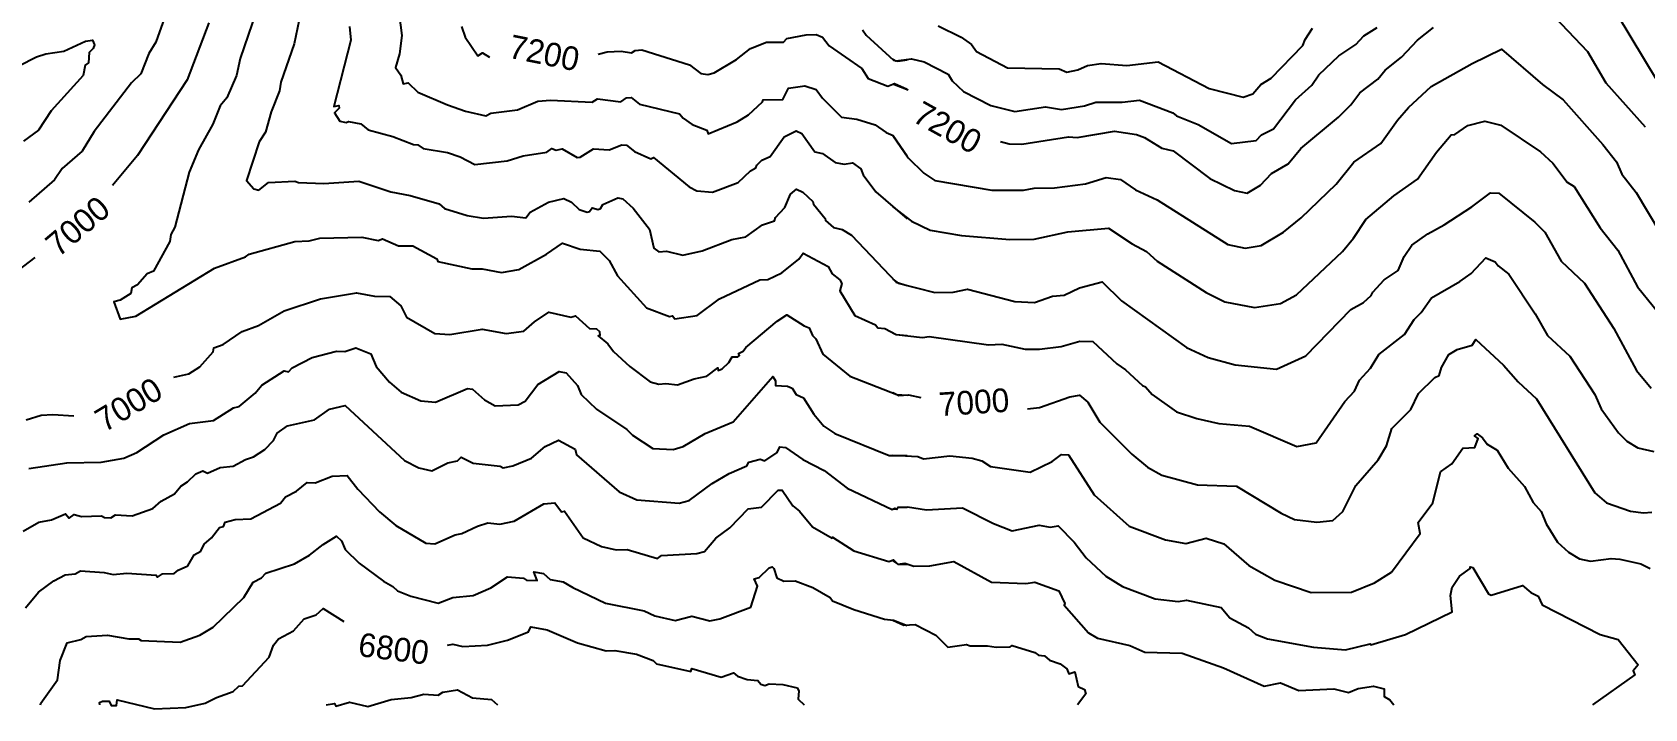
# Model space of a CAD drawing. Extents: x 9339 to 13216, y 3769 to 6935.
# Drawn here: x 10227 to 10746, y 3769 to 3987 of the extents above; entities that cross this region are included whole.
import ezdxf
from ezdxf.enums import TextEntityAlignment as Align

# ---------------------------------------------------------------- set-up
doc = ezdxf.new("R2010")
doc.units = 0
doc.header["$MEASUREMENT"] = 0
for name, color, linetype in [('DTM_SURFACE_CON', 9, 'Continuous'), ('DTM_SURFACE_ICON', 251, 'Continuous'), ('DTM_TEXT_ICON', 251, 'Continuous')]:
    doc.layers.add(name, color=color, linetype=linetype)
doc.styles.add('TMODELF', font='tmodelf')

msp = doc.modelspace()

# ---------------------------------------------------------------- linework, layer by layer
at = {"layer": 'DTM_SURFACE_CON', "linetype": 'Continuous', "flags": 128}
for points, elevation in [([(10301.95, 4000.89), (10294.2, 3978.2), (10293.02, 3972.77), (10289.88, 3965.56), (10287.82, 3963.05), (10285.4, 3957.15), (10280.79, 3948.87), (10277.78, 3941.7), (10273.19, 3924.05), (10271.96, 3921.62), (10271.58, 3919.41), (10266.36, 3909.83), (10264.31, 3908.99), (10261.21, 3905.51), (10259.38, 3904.54), (10259.05, 3902.71), (10255.68, 3900.56), (10253.65, 3900), (10255.66, 3894.46), (10260.62, 3895.39), (10285.92, 3910.83), (10295.88, 3914.48), (10297.14, 3915.37), (10311.79, 3919.45), (10316.36, 3919.62), (10319.85, 3920.49), (10333.35, 3920.77), (10338.6, 3919.71), (10339.97, 3920.21), (10345.08, 3917.96), (10349.69, 3917.96), (10357.49, 3913.79), (10357.73, 3912.93), (10368.68, 3910.6), (10372.06, 3910.59), (10378.28, 3909.47), (10383.8, 3910.41), (10392.68, 3915.31), (10397.91, 3918.91), (10403.52, 3916.94), (10409.89, 3916.32), (10412.89, 3913.26), (10415.59, 3908.36), (10424.87, 3898.13), (10432.27, 3895.25), (10433.19, 3895.52), (10434.03, 3894.59), (10441.18, 3895.65), (10448.35, 3900.94), (10461.33, 3907.1), (10463.85, 3907.2), (10468.41, 3909.31), (10473.84, 3913.67), (10475.23, 3915.61), (10483.28, 3911.33), (10484.54, 3908.96), (10487, 3907.07), (10487.66, 3905.92), (10487, 3903.54), (10491.89, 3895.61), (10498.51, 3892.56), (10499.23, 3891.66), (10501.56, 3891.44), (10505.15, 3889.52), (10508.66, 3889.13)], 2145.79), ([(10344.98, 3994.74), (10346.15, 3985.58), (10345.41, 3979.73), (10344.21, 3975.36), (10345.89, 3972.82), (10346.68, 3970.11), (10348.26, 3970.37), (10351.39, 3967.44), (10360.87, 3963.29), (10366.67, 3961.33), (10373.22, 3959.82), (10374.78, 3960.65), (10383.35, 3961.68), (10389.95, 3964.48), (10393.98, 3964.85), (10407.42, 3964.18), (10409.17, 3965.23), (10416.57, 3964.34), (10418.42, 3965.59), (10419.97, 3965.7), (10422.58, 3963.6), (10435.52, 3960.43), (10436.64, 3959.07), (10439.6, 3957.05), (10444.3, 3955.19), (10444.66, 3954.02), (10454.04, 3957.85), (10457.69, 3960.16), (10462.16, 3964.35), (10462.34, 3964.99), (10468.67, 3965.06), (10470.52, 3968.64), (10475.77, 3969.43), (10479.4, 3968.23), (10481.48, 3965.5), (10487.62, 3959.41), (10492.52, 3958.69), (10498.42, 3956.87), (10501.89, 3954.39), (10504.19, 3953.49), (10508.66, 3946.94)], 2182.37), ([(10737.03, 3992.41), (10749.82, 3971.07)], 2206.75), ([(10269.91, 3991.32), (10267.09, 3983.53), (10264.9, 3979.8), (10262.27, 3973.29), (10259.29, 3970.44), (10247.22, 3954.76), (10243.39, 3948.49), (10236.94, 3942.82), (10234.49, 3939.19), (10226.27, 3932.05)], 2121.41), ([(10313.23, 3990.7), (10311.57, 3982.96), (10307.32, 3970.67), (10306.91, 3967.8), (10304.21, 3961.04), (10302.35, 3954.53), (10300.34, 3951.4), (10296.27, 3938.99), (10298.61, 3936.38), (10300.18, 3935.93), (10303.38, 3938.32), (10311.76, 3938.79), (10312.96, 3938.35), (10321.07, 3938.07), (10332.39, 3938.75), (10342.7, 3935.35), (10348.83, 3934.15), (10358.16, 3931.47), (10359.89, 3930), (10367.25, 3927.72), (10372.45, 3926.89), (10381.48, 3927.57), (10386.07, 3927.04), (10387.42, 3928.79), (10393.39, 3932.08), (10398.28, 3933.21), (10400.72, 3932.03), (10403.21, 3929.72), (10405.8, 3928.84), (10406.54, 3929.02), (10407.41, 3930.2), (10409.35, 3929.74), (10410.09, 3930.05), (10410.88, 3931.31), (10415.68, 3933.39), (10417.26, 3933.09), (10420.55, 3930.08), (10425.79, 3923.35), (10427.22, 3917.26), (10428.81, 3916.04), (10431.35, 3916.33), (10436.54, 3914.97), (10442.79, 3916.36), (10452.36, 3920.08), (10456.77, 3920.89), (10462.15, 3924.74), (10466.08, 3926.09), (10466.36, 3927.07), (10469.37, 3930.32), (10471.14, 3934.59), (10473.12, 3936.25), (10475.1, 3935.21), (10478.36, 3932.26), (10478.59, 3931.35), (10482.37, 3926.8), (10482.38, 3926.15), (10485.01, 3923.87), (10487.74, 3923.25), (10490.79, 3921.39), (10505.17, 3906.32), (10508.66, 3905.3)], 2157.98), ([(10329.37, 3988.56), (10329.8, 3984.12), (10324.35, 3962.76), (10325.98, 3963.09), (10326.09, 3962.26), (10324.58, 3960.75), (10326.22, 3958.06), (10328.35, 3957.66), (10329.04, 3958.01), (10332.98, 3957.27), (10335.42, 3955.25), (10343.36, 3953.12), (10349.98, 3950.57), (10351.37, 3950.43), (10353.11, 3949.31), (10360.85, 3947.98), (10365.01, 3946.61), (10369.72, 3944.11), (10380.12, 3945.38), (10385.17, 3946.95), (10392.82, 3948.08), (10394.43, 3949.33), (10395.78, 3948.72), (10397.75, 3949.19), (10402.62, 3946.43), (10403.5, 3946.5), (10407.84, 3949.21), (10412.92, 3948.86), (10416.91, 3950.5), (10418.47, 3950.38), (10420.98, 3948.38), (10426.32, 3945.96), (10427.09, 3946.42), (10438.54, 3936.96), (10441.1, 3935.7), (10446.05, 3935.21), (10454.4, 3938.38), (10458.27, 3942.14), (10460.03, 3943.09), (10460.31, 3943.97), (10461.98, 3945.52), (10464.67, 3946.68), (10469.16, 3953.05), (10473.02, 3954.93), (10474.85, 3954.13), (10479.04, 3948.26), (10481.51, 3947.67), (10485.56, 3944.82), (10488.41, 3944.29), (10491.16, 3944.71), (10493.82, 3942.71), (10494.57, 3940.81), (10498.63, 3935.4), (10508.66, 3926.7)], 2170.18), ([(10494.28, 3987.48), (10495.53, 3985.71), (10504.28, 3977.73), (10505.73, 3977.36), (10508.66, 3977.8)], 2206.75), ([(10504.09, 3978.02), (10505.06, 3977.46), (10510.13, 3978.12), (10514.16, 3977.13), (10521.89, 3973.18), (10523.14, 3971.06), (10526.78, 3967.67), (10535.58, 3963.07), (10543.36, 3961.17), (10553.17, 3962.68), (10558.3, 3961.84), (10565.67, 3962.98), (10569.34, 3964.18), (10577.83, 3964.2), (10583.41, 3964.88), (10594.07, 3960.8), (10595.33, 3959.77), (10602.21, 3957), (10612.97, 3950.93), (10620.92, 3951.83), (10622.64, 3953.64), (10626.48, 3955.67), (10633.52, 3964.95), (10638.78, 3969.66), (10641.01, 3973), (10647.44, 3979.05), (10653.01, 3982.74), (10655.52, 3985.5), (10659.79, 3988.15)], 2206.75), ([(10518.7, 3988.68), (10526.09, 3985.11), (10529.41, 3982.75), (10530.99, 3980.45), (10540.98, 3975.22), (10557.61, 3974.89), (10560.04, 3973.85), (10563.62, 3974.61), (10566.65, 3975.99), (10571.11, 3976.64), (10579.37, 3976.02), (10589.39, 3977.14), (10605.85, 3968.63), (10616.68, 3965.79), (10619.82, 3966.86), (10622.4, 3969.9), (10625.77, 3971.86), (10635.91, 3982.46), (10636.64, 3984.38), (10639.03, 3987.98)], 2218.94), ([(10223.08, 3975.89), (10228.69, 3978.81), (10231.76, 3979.78), (10237.53, 3980.6), (10244.46, 3983.75), (10246.75, 3984.13), (10247.41, 3982.65), (10246.95, 3981.39), (10245.65, 3980.12), (10245.49, 3976.86), (10244.42, 3976.07), (10243.77, 3972.78), (10233.45, 3961.45), (10229.41, 3955.18), (10224.55, 3951.69)], 2109.22), ([(10504.09, 3953.49), (10509.04, 3946.29), (10514.08, 3941.37), (10517.59, 3938.98), (10535.94, 3935.92), (10546.06, 3935.89), (10549.55, 3936.57), (10556.09, 3936.62), (10566.05, 3937.89), (10572.7, 3939.95), (10577.26, 3939.37), (10582.13, 3936.01), (10589.12, 3932.82), (10611.83, 3918.47), (10617.35, 3917.27), (10622.47, 3918.12), (10629.75, 3922.35), (10635.4, 3927.05), (10646.67, 3937.85), (10652.31, 3944.92), (10661, 3950.9), (10666.32, 3958.43), (10669.84, 3962.5), (10677.22, 3969.19), (10690.38, 3976.62), (10699.81, 3981.23), (10712.95, 3969.82), (10719.66, 3964.98), (10732.36, 3950.61), (10736.74, 3944.96), (10738.47, 3941.07), (10743.09, 3935.13), (10758.35, 3909.61)], 2182.37), ([(10504.09, 3930.56), (10510.06, 3925.9), (10516.1, 3923.08), (10526.11, 3921.37), (10541.74, 3920.07), (10549.5, 3920.16), (10560.32, 3922.49), (10573.4, 3923.7), (10581, 3918.62), (10585.61, 3916.19), (10589.06, 3913.06), (10604.84, 3903), (10610.85, 3900.03), (10620.37, 3898.21), (10628.76, 3899.52), (10633.87, 3902.29), (10648.63, 3916.2), (10652.18, 3920.48), (10656.13, 3926.48), (10665.15, 3934.08), (10672.84, 3939.45), (10678.91, 3948.14), (10683.58, 3953.69), (10684.82, 3953.76), (10688.98, 3956.7), (10694.45, 3958.09), (10699.56, 3956.81), (10712.39, 3948.27), (10716.28, 3944.56), (10720.95, 3938.45), (10723.11, 3937.12), (10731.52, 3923.8), (10737.18, 3916.62), (10743.57, 3904.81), (10753.58, 3892.38)], 2170.18), ([(10504.09, 3907.27), (10505.8, 3906.03), (10517.63, 3902.96), (10523.53, 3903.13), (10528.09, 3904.07), (10543.31, 3900.11), (10549.64, 3899.8), (10555.46, 3901.84), (10559.22, 3902.14), (10564.1, 3904.56), (10571.37, 3906.48), (10577.64, 3900.3), (10598.51, 3885.33), (10605.51, 3882.15), (10614.15, 3879.8), (10627.45, 3878.36), (10636.9, 3882.66), (10651.38, 3897.55), (10655.39, 3899.84), (10657.92, 3902.02), (10658.39, 3903.09), (10662.04, 3907.03), (10666.54, 3910.03), (10668.51, 3914.6), (10670.99, 3918.17), (10676.1, 3921.89), (10681.38, 3924.73), (10690.29, 3930.53), (10696.22, 3935.09), (10698.98, 3934.94), (10710.53, 3925.57), (10713.77, 3922.39), (10719.03, 3913.06), (10726.52, 3906.05), (10735.96, 3891.43), (10743.2, 3877.91), (10747.96, 3872.25)], 2157.98), ([(10504.09, 3890.07), (10505.15, 3889.52), (10513.62, 3888.59), (10515.75, 3888.81), (10534.88, 3886.2), (10539.11, 3886.44), (10546.68, 3884.84), (10551.29, 3884.75), (10558.18, 3885.6), (10564.22, 3887.35), (10568.43, 3887.23), (10576.13, 3880.11), (10578.88, 3878.18), (10584.39, 3873.08), (10585.35, 3872.66), (10587.49, 3870.26), (10595.25, 3864.64), (10601.84, 3862.5), (10608.89, 3860.88), (10618.77, 3860.06), (10633.96, 3853.48), (10640.15, 3854.68), (10649.37, 3868.02), (10652.58, 3871.25), (10654.11, 3874.8), (10657.7, 3878.69), (10660.39, 3883.11), (10668.66, 3889.48), (10671.7, 3894.32), (10674, 3896.59), (10677.24, 3901.29), (10686.4, 3906.51), (10690.04, 3909.1), (10694.74, 3914.14), (10697.81, 3912.87), (10698.68, 3911.57), (10702.15, 3908.91), (10710.62, 3896.18), (10714.55, 3889.21), (10721.75, 3882.58), (10729.77, 3870.24), (10731.81, 3865.64), (10737.4, 3857.94), (10740.13, 3855.21), (10743.63, 3853.07), (10748.78, 3851.92)], 2145.79), ([(10226.31, 3846.41), (10238.53, 3848.23), (10249.5, 3848.5), (10256.82, 3849.74), (10260.96, 3851.54), (10269.63, 3857.24), (10277.96, 3860.94), (10285.64, 3861.89), (10292.11, 3865.95), (10293.91, 3866.41), (10299, 3870.64), (10301.23, 3873.17), (10308.41, 3877.84), (10309.74, 3877.54), (10310.99, 3878.82), (10317.41, 3882.06), (10325.21, 3884.12), (10327.91, 3884.08), (10331.44, 3885.27), (10336.19, 3883.28), (10337.99, 3879.18), (10342.23, 3874.2), (10345.96, 3871.01), (10352.35, 3868.16), (10357, 3867.79), (10367.28, 3872.13), (10368.88, 3871.94), (10372.77, 3868.47), (10376.24, 3866.58), (10383.56, 3866.88), (10385.85, 3868.07), (10389.89, 3873.48), (10396.8, 3877.63), (10399.07, 3877.16), (10402.71, 3873.15), (10403.87, 3870.21), (10408.79, 3865.47), (10418.59, 3858.94), (10420.36, 3857.14), (10426.87, 3852.9), (10433.41, 3852.55), (10436.66, 3853.46), (10443.77, 3857.69), (10452.72, 3861.48), (10465.45, 3876.04), (10466.3, 3874.6), (10466.32, 3873.08), (10470.18, 3872.93), (10471.67, 3872.23), (10473.01, 3870.23), (10475.39, 3869.12), (10478.69, 3863.93), (10481.86, 3860.04), (10485.43, 3857.69), (10502.9, 3850.61), (10508.66, 3850.56)], 2121.41), ([(10224.42, 3826.24), (10229.49, 3829.18), (10233.59, 3829.93), (10238.05, 3831.83), (10239.27, 3830.42), (10240.83, 3831.68), (10243.19, 3830.99), (10249.66, 3831.22), (10250.59, 3830.71), (10252.59, 3830.62), (10254.16, 3831.55), (10259.48, 3831.26), (10266.19, 3833.61), (10268.8, 3835.98), (10273.15, 3838.25), (10275.13, 3840.74), (10277.29, 3842.1), (10279.93, 3844.72), (10282.21, 3845.7), (10283.74, 3844.97), (10287.79, 3846.72), (10291.94, 3847.16), (10295.88, 3849.31), (10298.47, 3850.14), (10302.14, 3852.5), (10304.99, 3855.4), (10306.14, 3857.8), (10309.44, 3860.15), (10318.11, 3862.08), (10322.96, 3865.54), (10328, 3866.65), (10347.03, 3848.96), (10351.67, 3846.69), (10355.89, 3845.7), (10360.94, 3848.2), (10364.13, 3848.89), (10365.28, 3850.09), (10369.11, 3848.15), (10377.87, 3847.21), (10378.82, 3846.63), (10381.91, 3847.24), (10387.86, 3849.7), (10392.33, 3853.53), (10396.59, 3855.57), (10401.94, 3852.62), (10402.38, 3850.77), (10416.12, 3838.95), (10421.73, 3836.39), (10435.38, 3835.33), (10438.55, 3836.18), (10445.96, 3841.59), (10451.49, 3844.77), (10457.13, 3847.27), (10457.74, 3848.42), (10461.39, 3849.41), (10462.88, 3848.91), (10466.94, 3851.56), (10467.78, 3853.44), (10469.6, 3853.17), (10475.14, 3849.32), (10482.04, 3845.75), (10489.44, 3840.08), (10503.85, 3833.26), (10504.75, 3833.69), (10505.52, 3833.32), (10505.85, 3833.97), (10508.66, 3833.96)], 2109.22), ([(10504.09, 3850.7), (10512.1, 3850.33), (10513.89, 3849.49), (10522.44, 3850.45), (10529.62, 3849.79), (10532.65, 3848.92), (10535.46, 3847.05), (10548.2, 3845.27), (10555.29, 3848.73), (10558.36, 3850.91), (10560.52, 3850.8), (10568.87, 3838), (10580.09, 3827.88), (10591.74, 3823.52), (10598.25, 3822.37), (10604.87, 3824.01), (10610.47, 3822.19), (10618.57, 3815.26), (10626.92, 3810.5), (10638.63, 3806.53), (10651.54, 3806.66), (10659.01, 3809.64), (10664.46, 3813.13), (10673.64, 3825.49), (10672.95, 3829.11), (10677.69, 3835.38), (10680.16, 3845.36), (10683.83, 3847.97), (10687.39, 3852.94), (10691.2, 3853.21), (10692.25, 3856.12), (10691.16, 3856.91), (10691.96, 3857.52), (10693.73, 3856.29), (10695.19, 3854.22), (10698.41, 3852.31), (10701.92, 3846.51), (10707.15, 3840.68), (10709.96, 3835.47), (10712.53, 3832.65), (10714.11, 3828.65), (10717.82, 3822.77), (10721.31, 3819.49), (10724.86, 3817.4), (10728.45, 3816.63), (10735.06, 3817.46), (10737.81, 3817.29), (10744.56, 3815.79), (10747.62, 3814.32)], 2121.41), ([(10225.19, 3801.65), (10229.42, 3806.7), (10234.29, 3810.29), (10237.93, 3812.21), (10241.15, 3812.59), (10242.89, 3813.5), (10250.52, 3813), (10253.39, 3812.33), (10257.78, 3812.83), (10267.17, 3812.19), (10267.61, 3811.55), (10269.28, 3812.54), (10273.02, 3812.69), (10274.27, 3813.79), (10277.37, 3815.15), (10279.47, 3818.63), (10281.55, 3819.85), (10282.59, 3822.09), (10284.97, 3824.19), (10287.59, 3827.43), (10288.82, 3827.83), (10289.36, 3829.23), (10292.58, 3830.07), (10297.68, 3830.2), (10307.14, 3835.25), (10308.79, 3837.28), (10312.28, 3839.19), (10315.78, 3841.89), (10318.29, 3841.81), (10323.8, 3843.93), (10328.62, 3844.14), (10332.03, 3839.77), (10338.97, 3832.51), (10344.26, 3828.08), (10353.92, 3822.46), (10356.82, 3822.16), (10363.38, 3825.12), (10365.49, 3825.51), (10370.5, 3827.93), (10373.89, 3828.91), (10377.75, 3828.5), (10382.35, 3829.55), (10391.89, 3835.04), (10395.41, 3835.41), (10397.55, 3832.5), (10398.49, 3832.71), (10404.5, 3824.13), (10410.45, 3821.32), (10415.15, 3820.3), (10418.65, 3820.39), (10428.41, 3817.49), (10429.72, 3818.42), (10441.08, 3819.14), (10443.54, 3819.72), (10447.21, 3824.02), (10451.71, 3827.33), (10457.53, 3833.44), (10461.82, 3833.97), (10467.2, 3839.42), (10468.54, 3839.43), (10471.91, 3834.45), (10474.12, 3832.7), (10478.27, 3827.69), (10484.56, 3824.08), (10484.72, 3824.34), (10491.54, 3819.99), (10502.8, 3816.52), (10504.26, 3817.02), (10505.68, 3815.69), (10508.66, 3815.69)], 2097.02), ([(10504.09, 3833.46), (10505.52, 3833.32), (10505.85, 3833.97), (10508.83, 3834.06), (10514.9, 3833.17), (10526.46, 3833.8), (10536.49, 3828.73), (10542.47, 3826.4), (10551.17, 3828.22), (10554.64, 3827.62), (10557.29, 3827.97), (10562.36, 3822.78), (10566.21, 3817.76), (10572.52, 3811.86), (10577.94, 3808.46), (10588.41, 3804.52), (10595.85, 3803.64), (10598.5, 3804.09), (10609.64, 3801.72), (10612.41, 3798.38), (10618.41, 3795.22), (10620.71, 3793.17), (10624.59, 3791.66), (10639.39, 3788.98), (10649.6, 3788.16), (10657.58, 3790.09), (10657.73, 3789.71), (10668.95, 3793.08), (10683.91, 3800.3), (10683.44, 3805.65), (10683.96, 3808.23), (10686.27, 3811.83), (10689.68, 3814.28), (10689.7, 3814.82), (10690.55, 3814.58), (10695.65, 3806.16), (10696.52, 3805.74), (10706.59, 3808.82), (10709.23, 3806.54), (10711.58, 3805.34), (10712.92, 3802.64), (10731.51, 3793.07), (10737.27, 3791.45), (10743.72, 3783.31), (10742.11, 3781.38), (10742.71, 3780.15), (10729.03, 3770.51)], 2109.22), ([(10230.06, 3770.51), (10230.16, 3770.98), (10235.53, 3778.44), (10236.32, 3784.66), (10238.57, 3790.42), (10242.97, 3791.43), (10244.69, 3792.39), (10251.51, 3792.88), (10258.46, 3791.7), (10261.54, 3791.63), (10262.34, 3791.16), (10274.9, 3790.62), (10281.25, 3792.89), (10285.54, 3795.39), (10295.37, 3804.92), (10298.39, 3809.93), (10301.12, 3811.24), (10302.44, 3812.82), (10311.71, 3815.77), (10316.56, 3818.59), (10320.91, 3822.05), (10325.23, 3824.64), (10326.79, 3823.14), (10328.02, 3820.35), (10332.49, 3815.97), (10340.26, 3810.25), (10343.35, 3808.5), (10344.77, 3807.08), (10349.14, 3805.35), (10357.92, 3803.1), (10362.65, 3805.01), (10369.19, 3805.62), (10374.83, 3808.09), (10380.14, 3811.63), (10385.3, 3811.14), (10386.27, 3810.53), (10389.74, 3810.43), (10388.65, 3813.16), (10391.77, 3812.67), (10393.92, 3810.79), (10398.08, 3810.03), (10401.15, 3808.13), (10411.73, 3803.19), (10424.17, 3800.69), (10427.54, 3799.12), (10434.04, 3797.61), (10439.46, 3798.98), (10445.27, 3797.47), (10448.44, 3798.14), (10458.4, 3801.81), (10460.54, 3808.57), (10459.45, 3810.91), (10461.15, 3811.37), (10464.28, 3814.48), (10465.23, 3814.81), (10465.87, 3814.29), (10466.75, 3811.29), (10468.99, 3810.21), (10472.65, 3810.34), (10478.39, 3808.14), (10483.96, 3804.97), (10484.69, 3803.87), (10491.5, 3801.07), (10501.43, 3797.96), (10504.3, 3797.68), (10508.66, 3795.98)], 2084.83), ([(10504.09, 3816.75), (10505.68, 3815.69), (10507.91, 3815.96), (10510.81, 3814.98), (10516.01, 3815.19), (10523.72, 3816.5), (10535.81, 3809.84), (10546.84, 3809.45), (10549.7, 3809.87), (10557.45, 3807.15), (10559.35, 3803), (10559.21, 3802.5), (10566.95, 3793.63), (10569.87, 3791.94), (10580.26, 3789.52), (10585.11, 3787.39), (10597.09, 3787.06), (10610.41, 3782.39), (10623.45, 3776.49), (10628.76, 3777.48), (10634.63, 3775.08), (10645.93, 3775.59), (10650.62, 3774.4), (10653.73, 3775.72), (10658.67, 3776.5), (10662.04, 3775.65), (10662.04, 3773.17), (10663.86, 3772.08), (10665.22, 3770.51)], 2097.02), ([(10504.09, 3797.69), (10507.67, 3796.06), (10511.24, 3796.26), (10517.89, 3792.85), (10521.81, 3789.03), (10527.78, 3789.83), (10528.92, 3789.39), (10534.5, 3789.46), (10537.27, 3788.96), (10541.78, 3789.13), (10542.48, 3789.57), (10549.73, 3787.33), (10550.9, 3786.41), (10552.88, 3786.23), (10554.49, 3784.83), (10557.9, 3783.64), (10559.98, 3782.07), (10560.65, 3780.38), (10562.64, 3781.1), (10563.72, 3776.34), (10565.67, 3775.37), (10566.18, 3773.95), (10563.42, 3770.51)], 2084.83), ([(10321.82, 3770.51), (10324.56, 3770.87), (10325, 3770.07), (10329.38, 3771.35), (10335.23, 3769.97), (10342.81, 3772.14), (10349.18, 3772.8), (10353.28, 3773.93), (10357.92, 3773.53), (10359.38, 3774.49), (10364.07, 3775.29), (10368.95, 3772.69), (10375, 3772.21), (10377.01, 3770.51)], 2060.45)]:
    msp.add_lwpolyline(points, dxfattribs=dict(at, elevation=elevation))
at = {"layer": 'DTM_SURFACE_ICON', "linetype": 'Continuous', "flags": 128}
for points, elevation in [([(10714.77, 3993.73), (10727.48, 3980.52), (10733.39, 3970.37), (10746, 3956.26)], 2194.56), ([(10284.12, 3989.67), (10277.18, 3971.42), (10261.16, 3947.04), (10253.2, 3937.42)], 2133.6), ([(10365.4, 3988.56), (10366.59, 3985.12), (10370.62, 3979.07), (10372.12, 3980.03), (10374.37, 3978.69)], 2194.56), ([(10538.66, 3951.54), (10541.46, 3950.79), (10545.57, 3950.65), (10560.59, 3953.03), (10563.36, 3952.81), (10575.41, 3954.84), (10582.42, 3953.76), (10584.96, 3952.88), (10590.62, 3949.39), (10594.19, 3948.54), (10605.98, 3939.6), (10613.93, 3935.83), (10618.05, 3934.95), (10622.29, 3937.51), (10625.84, 3941.23), (10631.25, 3944.35), (10635.32, 3949.32), (10647.36, 3959.35), (10651.33, 3963.29), (10654.24, 3967.15), (10660.03, 3971.56), (10662.43, 3974.52), (10667.62, 3978.66), (10672.84, 3984.17), (10677.94, 3988.17)], 2194.56), ([(10409.29, 3979.64), (10412.23, 3980.38), (10416.72, 3980.63), (10420.04, 3980.1), (10421.26, 3980.77), (10423.32, 3981), (10438.72, 3976.17), (10442.38, 3973.42), (10444.59, 3973.08), (10446.67, 3973.59), (10453.81, 3977.92), (10458.27, 3981.42), (10463.44, 3983.51), (10468.93, 3983.48), (10469.97, 3984.68), (10476.2, 3985.87), (10479.43, 3985.9), (10481.42, 3985.11), (10483.57, 3982.26), (10494.16, 3974.99), (10496.2, 3971.76), (10502.47, 3969.38), (10504.67, 3970.17), (10508.66, 3968.35)], 2194.56), ([(10504.09, 3970.11), (10508.98, 3968.2)], 2194.56), ([(10228.24, 3914.22), (10222.69, 3910.05)], 2133.6), ([(10272.91, 3875.83), (10277.66, 3876.83), (10281.23, 3879.12), (10285.52, 3883.95), (10285.73, 3885.26), (10288.71, 3886.25), (10294.81, 3890.44), (10300.09, 3892.36), (10308.41, 3897.16), (10320.06, 3900.94), (10331.65, 3902.85), (10337.38, 3901.79), (10342.34, 3901.71), (10345.85, 3898.68), (10347.75, 3895.04), (10356.85, 3889.87), (10361.68, 3889.52), (10372.07, 3891.27), (10379.75, 3889.82), (10385.44, 3890.53), (10388.82, 3893.61), (10393.44, 3896.73), (10400.59, 3895.03), (10402.05, 3895.53), (10406.52, 3891.44), (10408.84, 3891.36), (10409.79, 3890.44), (10409.83, 3889.19), (10409.35, 3889.03), (10412.4, 3886.52), (10414.27, 3884.06), (10419.54, 3879.27), (10426.02, 3874.29), (10428.83, 3873.56), (10431.04, 3873.79), (10434.84, 3873.32), (10440.22, 3875.29), (10444.24, 3876.12), (10447.86, 3878.76), (10447.89, 3877.9), (10449.18, 3878.48), (10451.34, 3880.46), (10452.44, 3882.37), (10454.23, 3882.32), (10454.79, 3882.79), (10454.45, 3883.41), (10455.91, 3884.15), (10456.79, 3885.36), (10466.84, 3893.8), (10469.99, 3895.8), (10475.52, 3892.24), (10477.22, 3891.67), (10478.21, 3889.21), (10479.27, 3888.1), (10481.53, 3883.14), (10490.26, 3876.09), (10505.33, 3870.21), (10508.66, 3870.04)], 2133.6), ([(10547.39, 3865.56), (10551.25, 3866.06), (10561.02, 3869.46), (10564.07, 3869.95), (10566.82, 3867.72), (10570.64, 3861.3), (10580.91, 3851.04), (10585.92, 3846.88), (10590.6, 3844.24), (10602.01, 3841.2), (10614.64, 3840.72), (10628.99, 3832.05), (10633.21, 3830.04), (10640.46, 3829.2), (10645.6, 3829.74), (10648.8, 3832.57), (10653, 3841), (10660.1, 3849.24), (10662.87, 3853.71), (10664.51, 3859.34), (10670.67, 3865.41), (10673.08, 3870.59), (10678.39, 3875.69), (10679.79, 3876.36), (10680.49, 3878.95), (10682.91, 3883.04), (10685.54, 3884.63), (10690.36, 3886.1), (10691.57, 3887.85), (10700.47, 3879.6), (10705.16, 3874.33), (10711.02, 3868.82), (10729.86, 3838.58), (10733.53, 3835.36), (10741.28, 3832.71), (10745.5, 3832.15), (10748.12, 3832.4)], 2133.6), ([(10504.09, 3870.86), (10506.01, 3869.91), (10509.13, 3870.14), (10513.04, 3869.25)], 2133.6), ([(10225.46, 3862.04), (10230.18, 3863.58), (10233.94, 3863.81), (10240.71, 3863.33)], 2133.6), ([(10249.07, 3770.51), (10249.02, 3771.23), (10249.99, 3771.68), (10252.12, 3771.62), (10252.76, 3770.23), (10254.45, 3770.27), (10254.62, 3772.03), (10266.63, 3769.2), (10276.73, 3769.55), (10283.01, 3771.02), (10286.59, 3772.83), (10292, 3774.71), (10293.8, 3776.46), (10294.94, 3776.56), (10303.56, 3785.74), (10304.92, 3789.68), (10306.57, 3791.65), (10311.39, 3794.25), (10314.77, 3798.15), (10318.64, 3799.35), (10320.93, 3801.43), (10327.54, 3797.2)], 2072.64), ([(10360.88, 3789.59), (10362.57, 3789.95), (10365.83, 3789.21), (10373.77, 3789.67), (10380.13, 3791.22), (10386.97, 3793.89), (10387.68, 3795.55), (10392.98, 3794.56), (10402.71, 3790.39), (10411.88, 3787.8), (10414.66, 3787.96), (10421.66, 3786.79), (10427.02, 3784.71), (10428.07, 3783.64), (10439.08, 3781.14), (10439.41, 3782.09), (10448.83, 3779.33), (10452.84, 3780.7), (10454.11, 3779.68), (10457.24, 3778.61), (10460.68, 3778.29), (10461.66, 3777.11), (10462.96, 3776.68), (10464.36, 3777.18), (10468.68, 3777), (10473.34, 3775.87), (10473.9, 3775.01), (10473.68, 3772.24), (10475.55, 3770.51)], 2072.64)]:
    msp.add_lwpolyline(points, dxfattribs=dict(at, elevation=elevation))

# ---------------------------------------------------------------- texts
at = {"layer": 'DTM_TEXT_ICON', "linetype": 'Continuous', "style": 'TMODELF'}
for s, rotation, p in [('7200', 348.5579, (10392.01, 3980.03, 2194.56)), ('7200', 330.9384, (10521.71, 3956.06, 2194.56)), ('7000', 40.1748, (10241.97, 3924.34, 2133.6)), ('7000', 31.0506, (10258.35, 3867.02, 2133.6)), ('7000', 3.7632, (10530.19, 3867.77, 2133.6)), ('6800', 352.7681, (10343.6, 3788.53, 2072.64))]:
    msp.add_text(s, height=7.62, rotation=rotation, dxfattribs=at).set_placement(p, align=Align.MIDDLE_CENTER)

doc.saveas('drawing.dxf')
